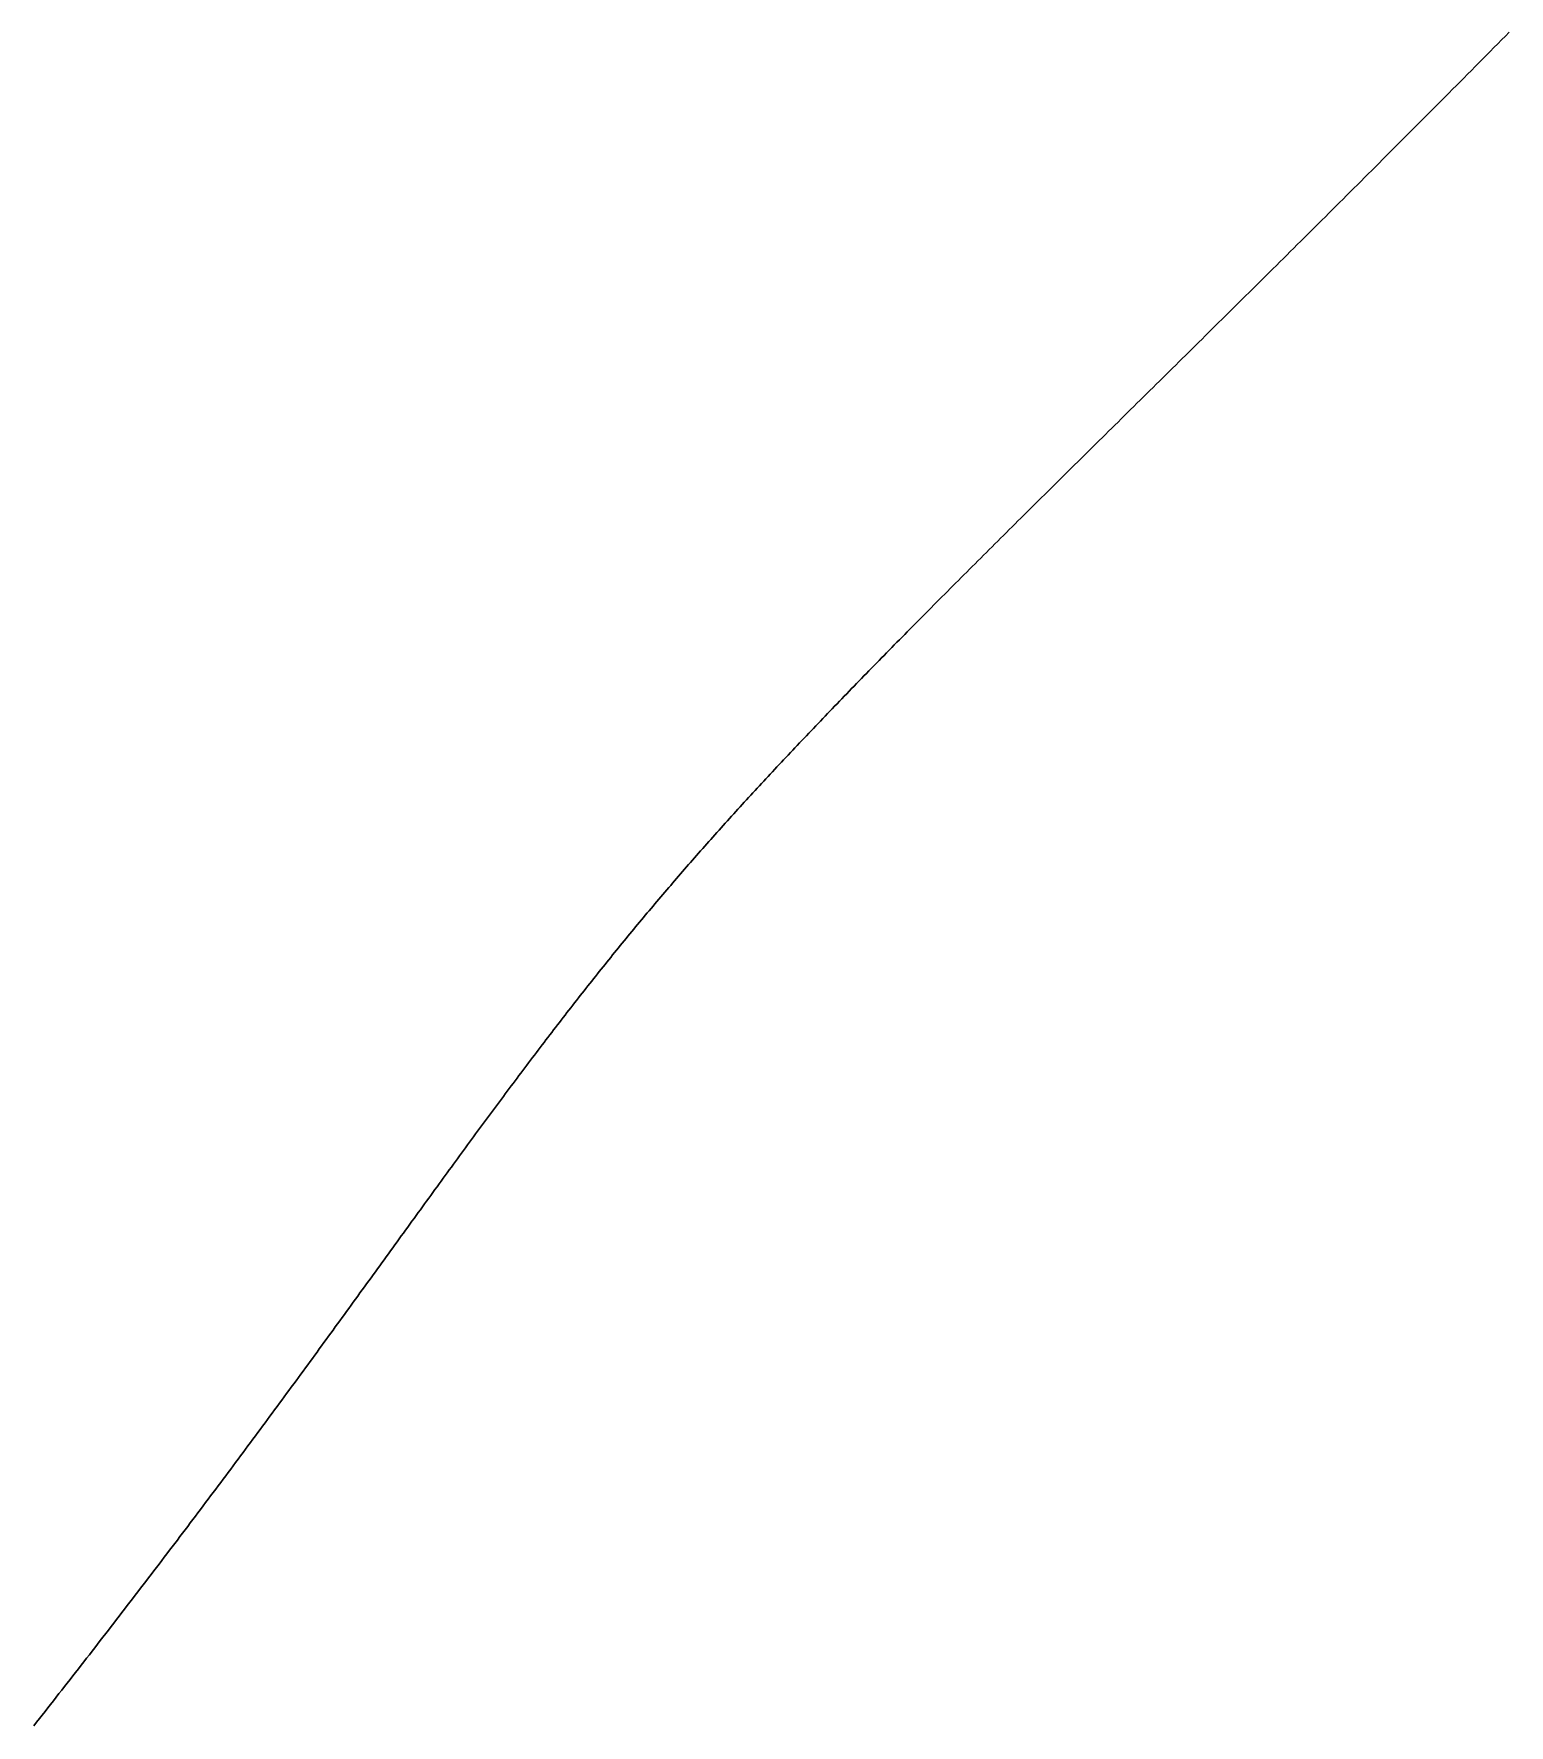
# Model space of a CAD drawing. Header units: inches. Extents: x 130170 to 284068, y 377793 to 804530.
# Drawn here: x 257311.4 to 257364.6, y 735671.7 to 735732.6 of the extents above; entities that cross this region are included whole.
import ezdxf

# ---------------------------------------------------------------- set-up
doc = ezdxf.new("R2010")
doc.units = ezdxf.units.IN
doc.header["$MEASUREMENT"] = 0
doc.layers.add('muni_il', color=7, linetype='Continuous')

msp = doc.modelspace()

# ---------------------------------------------------------------- linework, layer by layer
at = {"layer": 'muni_il'}
for points in [[(257311.425, 735671.64), (257311.526, 735671.769), (257311.627, 735671.897), (257311.728, 735672.025), (257311.829, 735672.154), (257311.93, 735672.282), (257312.03, 735672.41), (257312.131, 735672.539), (257312.231, 735672.667), (257312.331, 735672.795), (257312.431, 735672.922), (257312.531, 735673.05), (257312.631, 735673.178), (257312.731, 735673.306), (257312.83, 735673.433), (257312.929, 735673.561), (257313.029, 735673.688), (257313.128, 735673.816), (257313.227, 735673.943), (257313.326, 735674.07), (257313.425, 735674.197), (257313.523, 735674.324), (257313.622, 735674.451), (257313.72, 735674.578), (257313.818, 735674.704), (257313.916, 735674.831), (257314.014, 735674.957), (257314.112, 735675.084), (257314.209, 735675.21), (257314.307, 735675.336), (257314.404, 735675.462), (257314.501, 735675.588), (257314.598, 735675.714), (257314.695, 735675.84), (257314.792, 735675.965), (257314.888, 735676.091), (257314.984, 735676.216), (257315.081, 735676.341), (257315.177, 735676.467), (257315.272, 735676.592), (257315.368, 735676.717), (257315.463, 735676.841), (257315.559, 735676.966), (257315.654, 735677.091), (257315.749, 735677.215), (257315.844, 735677.339), (257315.939, 735677.464), (257316.033, 735677.588), (257316.127, 735677.712), (257316.222, 735677.835), (257316.316, 735677.959), (257316.409, 735678.083), (257316.503, 735678.206), (257316.597, 735678.329), (257316.69, 735678.453), (257316.783, 735678.576), (257316.876, 735678.698), (257316.969, 735678.821), (257317.061, 735678.944), (257317.154, 735679.066), (257317.246, 735679.189), (257317.338, 735679.311), (257317.43, 735679.433), (257317.522, 735679.555), (257317.613, 735679.676), (257317.704, 735679.798), (257317.796, 735679.919), (257317.887, 735680.041), (257317.977, 735680.162), (257318.068, 735680.283), (257318.158, 735680.404), (257318.249, 735680.524), (257318.339, 735680.645), (257318.429, 735680.765), (257318.519, 735680.885), (257318.608, 735681.005), (257318.697, 735681.125), (257318.787, 735681.245), (257318.876, 735681.365), (257318.964, 735681.484), (257319.053, 735681.603), (257319.141, 735681.722), (257319.23, 735681.841), (257319.318, 735681.96), (257319.406, 735682.079), (257319.493, 735682.197), (257319.581, 735682.315), (257319.668, 735682.433), (257319.755, 735682.551), (257319.842, 735682.669), (257319.929, 735682.787), (257320.016, 735682.904), (257320.102, 735683.021), (257320.189, 735683.138), (257320.275, 735683.255), (257320.361, 735683.372), (257320.446, 735683.488), (257320.532, 735683.605), (257320.617, 735683.721), (257320.702, 735683.837), (257320.787, 735683.953), (257320.872, 735684.068), (257320.957, 735684.184), (257321.041, 735684.299), (257321.126, 735684.414), (257321.21, 735684.529), (257321.294, 735684.644), (257321.377, 735684.758), (257321.461, 735684.872), (257321.544, 735684.986), (257321.628, 735685.1), (257321.711, 735685.214), (257321.794, 735685.328), (257321.876, 735685.441), (257321.959, 735685.554), (257322.041, 735685.667), (257322.123, 735685.78), (257322.205, 735685.892), (257322.287, 735686.005), (257322.369, 735686.117), (257322.45, 735686.229), (257322.532, 735686.341), (257322.613, 735686.452), (257322.694, 735686.564), (257322.775, 735686.675), (257322.855, 735686.786), (257322.936, 735686.897), (257323.016, 735687.007), (257323.096, 735687.118), (257323.176, 735687.228), (257323.256, 735687.338), (257323.336, 735687.447), (257323.415, 735687.557), (257323.495, 735687.666), (257323.574, 735687.776), (257323.653, 735687.884), (257323.732, 735687.993), (257323.81, 735688.102), (257323.889, 735688.21), (257323.967, 735688.318), (257324.045, 735688.426), (257324.123, 735688.534), (257324.201, 735688.641), (257324.279, 735688.748), (257324.356, 735688.855), (257324.434, 735688.962), (257324.511, 735689.069), (257324.588, 735689.175), (257324.665, 735689.281), (257324.742, 735689.387), (257324.819, 735689.493), (257324.895, 735689.598), (257324.972, 735689.704), (257325.048, 735689.809), (257325.124, 735689.914), (257325.2, 735690.018), (257325.276, 735690.123), (257325.351, 735690.227), (257325.427, 735690.331), (257325.502, 735690.434), (257325.577, 735690.538), (257325.652, 735690.641), (257325.727, 735690.744), (257325.802, 735690.847), (257325.877, 735690.95), (257325.951, 735691.052), (257326.026, 735691.154), (257326.1, 735691.256), (257326.174, 735691.358), (257326.248, 735691.46), (257326.322, 735691.561), (257326.395, 735691.662), (257326.469, 735691.763), (257326.543, 735691.863), (257326.616, 735691.964), (257326.689, 735692.064), (257326.762, 735692.164), (257326.835, 735692.263), (257326.908, 735692.363), (257326.981, 735692.462), (257327.053, 735692.561), (257327.126, 735692.66), (257327.198, 735692.759), (257327.27, 735692.857), (257327.343, 735692.955), (257327.415, 735693.053), (257327.486, 735693.151), (257327.558, 735693.248), (257327.63, 735693.345), (257327.702, 735693.442), (257327.773, 735693.539), (257327.844, 735693.636), (257327.916, 735693.732), (257327.987, 735693.828), (257328.058, 735693.924), (257328.129, 735694.02), (257328.2, 735694.115), (257328.271, 735694.211), (257328.341, 735694.306), (257328.412, 735694.4), (257328.482, 735694.495), (257328.553, 735694.589), (257328.623, 735694.684), (257328.693, 735694.777), (257328.764, 735694.871), (257328.834, 735694.965), (257328.904, 735695.058), (257328.974, 735695.151), (257329.043, 735695.244), (257329.113, 735695.337), (257329.183, 735695.429), (257329.253, 735695.522), (257329.322, 735695.614), (257329.392, 735695.706), (257329.461, 735695.797), (257329.53, 735695.889), (257329.6, 735695.98), (257329.669, 735696.071), (257329.738, 735696.162), (257329.807, 735696.253), (257329.876, 735696.343), (257329.945, 735696.433), (257330.014, 735696.524), (257330.083, 735696.613), (257330.152, 735696.703), (257330.221, 735696.793), (257330.29, 735696.882), (257330.359, 735696.971), (257330.428, 735697.06), (257330.496, 735697.149), (257330.565, 735697.238), (257330.634, 735697.326), (257330.702, 735697.415), (257330.771, 735697.503), (257330.84, 735697.591), (257330.908, 735697.679), (257330.977, 735697.766), (257331.045, 735697.854), (257331.114, 735697.941), (257331.182, 735698.028), (257331.251, 735698.115), (257331.319, 735698.202), (257331.388, 735698.289), (257331.456, 735698.375), (257331.525, 735698.462), (257331.593, 735698.548), (257331.662, 735698.634), (257331.73, 735698.72), (257331.799, 735698.806), (257331.867, 735698.892), (257331.936, 735698.977), (257332.005, 735699.063), (257332.073, 735699.148), (257332.142, 735699.233), (257332.211, 735699.318), (257332.28, 735699.403), (257332.348, 735699.488), (257332.417, 735699.573), (257332.486, 735699.657), (257332.555, 735699.742), (257332.624, 735699.826), (257332.693, 735699.911), (257332.762, 735699.995), (257332.831, 735700.079), (257332.9, 735700.163), (257332.969, 735700.247), (257333.038, 735700.331), (257333.108, 735700.415), (257333.177, 735700.498), (257333.247, 735700.582), (257333.316, 735700.666), (257333.386, 735700.749), (257333.455, 735700.833), (257333.525, 735700.916), (257333.595, 735700.999), (257333.665, 735701.082), (257333.735, 735701.166), (257333.805, 735701.249), (257333.875, 735701.332), (257333.946, 735701.415), (257334.016, 735701.498), (257334.087, 735701.581), (257334.157, 735701.664), (257334.228, 735701.747), (257334.299, 735701.83), (257334.37, 735701.912), (257334.441, 735701.995), (257334.512, 735702.078), (257334.583, 735702.161), (257334.655, 735702.243), (257334.726, 735702.326), (257334.798, 735702.409), (257334.87, 735702.492), (257334.942, 735702.574), (257335.014, 735702.657), (257335.086, 735702.74), (257335.159, 735702.823), (257335.231, 735702.906), (257335.304, 735702.988), (257335.377, 735703.071), (257335.45, 735703.154), (257335.523, 735703.237), (257335.596, 735703.32), (257335.67, 735703.403), (257335.743, 735703.486), (257335.817, 735703.569), (257335.891, 735703.652), (257335.965, 735703.735), (257336.039, 735703.818), (257336.114, 735703.901), (257336.189, 735703.984), (257336.263, 735704.068), (257336.338, 735704.151), (257336.414, 735704.234), (257336.489, 735704.318), (257336.565, 735704.401), (257336.64, 735704.485), (257336.716, 735704.569), (257336.792, 735704.652), (257336.869, 735704.736), (257336.945, 735704.82), (257337.022, 735704.904), (257337.099, 735704.988), (257337.176, 735705.073), (257337.254, 735705.157), (257337.331, 735705.241), (257337.409, 735705.326), (257337.487, 735705.41), (257337.565, 735705.495), (257337.644, 735705.58), (257337.722, 735705.665), (257337.801, 735705.75), (257337.88, 735705.835), (257337.96, 735705.92), (257338.039, 735706.006), (257338.119, 735706.091), (257338.199, 735706.177), (257338.279, 735706.263), (257338.36, 735706.349), (257338.44, 735706.435), (257338.521, 735706.521), (257338.603, 735706.607), (257338.684, 735706.694), (257338.766, 735706.78), (257338.848, 735706.867), (257338.93, 735706.954), (257339.012, 735707.041), (257339.095, 735707.128), (257339.178, 735707.216), (257339.261, 735707.303), (257339.344, 735707.391), (257339.428, 735707.479), (257339.512, 735707.567), (257339.596, 735707.655), (257339.68, 735707.743), (257339.765, 735707.832), (257339.85, 735707.92), (257339.935, 735708.009), (257340.021, 735708.098), (257340.106, 735708.187), (257340.192, 735708.276), (257340.278, 735708.366), (257340.365, 735708.456), (257340.452, 735708.546), (257340.539, 735708.636), (257340.626, 735708.726), (257340.714, 735708.816), (257340.801, 735708.907), (257340.889, 735708.998), (257340.978, 735709.089), (257341.066, 735709.18), (257341.155, 735709.272), (257341.245, 735709.363), (257341.334, 735709.455), (257341.424, 735709.547), (257341.514, 735709.639), (257341.604, 735709.731), (257341.694, 735709.824), (257341.785, 735709.917), (257341.876, 735710.01), (257341.967, 735710.103), (257342.059, 735710.196), (257342.151, 735710.29), (257342.243, 735710.384), (257342.336, 735710.478), (257342.428, 735710.572), (257342.521, 735710.666), (257342.614, 735710.761), (257342.708, 735710.856), (257342.802, 735710.951), (257342.896, 735711.046), (257342.99, 735711.141), (257343.085, 735711.237), (257343.18, 735711.333), (257343.275, 735711.429), (257343.37, 735711.526), (257343.466, 735711.622), (257343.562, 735711.719), (257343.658, 735711.816), (257343.755, 735711.913), (257343.852, 735712.011), (257343.949, 735712.108), (257344.046, 735712.206), (257344.144, 735712.304), (257344.242, 735712.402), (257344.34, 735712.501), (257344.438, 735712.6), (257344.537, 735712.699), (257344.636, 735712.798), (257344.735, 735712.897), (257344.835, 735712.997), (257344.935, 735713.097), (257345.035, 735713.197), (257345.135, 735713.297), (257345.236, 735713.397), (257345.337, 735713.498), (257345.438, 735713.599), (257345.539, 735713.701), (257345.641, 735713.802), (257345.743, 735713.904), (257345.845, 735714.005), (257345.948, 735714.108), (257346.05, 735714.21), (257346.153, 735714.312), (257346.257, 735714.415), (257346.36, 735714.518), (257346.464, 735714.621), (257346.568, 735714.725), (257346.673, 735714.829), (257346.777, 735714.933), (257346.882, 735715.037), (257346.987, 735715.141), (257347.093, 735715.246), (257347.198, 735715.351), (257347.304, 735715.456), (257347.411, 735715.561), (257347.517, 735715.666), (257347.624, 735715.772), (257347.731, 735715.878), (257347.838, 735715.984), (257347.946, 735716.091), (257348.053, 735716.197), (257348.161, 735716.304), (257348.27, 735716.411), (257348.378, 735716.519), (257348.487, 735716.626), (257348.596, 735716.734), (257348.705, 735716.842), (257348.815, 735716.951), (257348.924, 735717.059), (257349.034, 735717.168), (257349.145, 735717.277), (257349.255, 735717.386), (257349.366, 735717.495), (257349.477, 735717.605), (257349.588, 735717.715), (257349.7, 735717.825), (257349.811, 735717.935), (257349.923, 735718.046), (257350.036, 735718.157), (257350.148, 735718.268), (257350.261, 735718.379), (257350.374, 735718.491), (257350.487, 735718.602), (257350.6, 735718.715), (257350.714, 735718.827), (257350.828, 735718.939), (257350.942, 735719.052), (257351.057, 735719.165), (257351.171, 735719.278), (257351.286, 735719.391), (257351.401, 735719.505), (257351.517, 735719.619), (257351.632, 735719.733), (257351.748, 735719.847), (257351.864, 735719.962), (257351.98, 735720.077), (257352.097, 735720.192), (257352.214, 735720.307), (257352.331, 735720.423), (257352.448, 735720.538), (257352.566, 735720.654), (257352.683, 735720.771), (257352.801, 735720.887), (257352.919, 735721.004), (257353.038, 735721.121), (257353.156, 735721.238), (257353.275, 735721.355), (257353.394, 735721.473), (257353.514, 735721.591), (257353.633, 735721.709), (257353.753, 735721.828), (257353.873, 735721.946), (257353.993, 735722.065), (257354.113, 735722.184), (257354.234, 735722.304), (257354.355, 735722.423), (257354.476, 735722.543), (257354.597, 735722.663), (257354.719, 735722.783), (257354.841, 735722.904), (257354.963, 735723.025), (257355.085, 735723.146), (257355.208, 735723.267), (257355.33, 735723.389), (257355.453, 735723.511), (257355.576, 735723.633), (257355.7, 735723.755), (257355.823, 735723.877), (257355.947, 735724), (257356.071, 735724.123), (257356.195, 735724.246), (257356.32, 735724.37), (257356.444, 735724.494), (257356.569, 735724.618), (257356.694, 735724.742), (257356.82, 735724.866), (257356.945, 735724.991), (257357.071, 735725.116), (257357.197, 735725.241), (257357.323, 735725.367), (257357.449, 735725.492), (257357.576, 735725.618), (257357.703, 735725.745), (257357.83, 735725.871), (257357.957, 735725.998), (257358.085, 735726.125), (257358.212, 735726.252), (257358.34, 735726.38), (257358.469, 735726.507), (257358.597, 735726.635), (257358.725, 735726.763), (257358.854, 735726.892), (257358.983, 735727.021), (257359.112, 735727.149), (257359.242, 735727.279), (257359.371, 735727.408), (257359.501, 735727.538), (257359.631, 735727.668), (257359.761, 735727.798), (257359.892, 735727.928), (257360.022, 735728.059), (257360.153, 735728.19), (257360.284, 735728.321), (257360.416, 735728.452), (257360.547, 735728.584), (257360.679, 735728.716), (257360.811, 735728.848), (257360.943, 735728.98), (257361.075, 735729.113), (257361.208, 735729.246), (257361.34, 735729.379), (257361.473, 735729.512), (257361.606, 735729.646), (257361.739, 735729.78), (257361.873, 735729.914), (257362.007, 735730.048), (257362.14, 735730.182), (257362.274, 735730.317), (257362.409, 735730.452), (257362.543, 735730.587), (257362.678, 735730.722), (257362.812, 735730.858), (257362.947, 735730.994), (257363.082, 735731.13), (257363.218, 735731.266), (257363.353, 735731.403), (257363.489, 735731.539), (257363.625, 735731.676), (257363.761, 735731.813), (257363.897, 735731.951), (257364.033, 735732.088), (257364.17, 735732.226), (257364.307, 735732.364), (257364.443, 735732.502), (257364.58, 735732.641)], [(257364.58, 735732.641), (257364.443, 735732.502), (257364.307, 735732.364), (257364.17, 735732.226), (257364.033, 735732.088), (257363.897, 735731.951), (257363.761, 735731.813), (257363.625, 735731.676), (257363.489, 735731.539), (257363.353, 735731.403), (257363.218, 735731.266), (257363.082, 735731.13), (257362.947, 735730.994), (257362.812, 735730.858), (257362.678, 735730.722), (257362.543, 735730.587), (257362.409, 735730.452), (257362.274, 735730.317), (257362.14, 735730.182), (257362.007, 735730.048), (257361.873, 735729.914), (257361.739, 735729.78), (257361.606, 735729.646), (257361.473, 735729.512), (257361.34, 735729.379), (257361.208, 735729.246), (257361.075, 735729.113), (257360.943, 735728.98), (257360.811, 735728.848), (257360.679, 735728.716), (257360.547, 735728.584), (257360.416, 735728.452), (257360.284, 735728.321), (257360.153, 735728.19), (257360.022, 735728.059), (257359.892, 735727.928), (257359.761, 735727.798), (257359.631, 735727.668), (257359.501, 735727.538), (257359.371, 735727.408), (257359.242, 735727.279), (257359.112, 735727.149), (257358.983, 735727.021), (257358.854, 735726.892), (257358.725, 735726.763), (257358.597, 735726.635), (257358.469, 735726.507), (257358.34, 735726.38), (257358.212, 735726.252), (257358.085, 735726.125), (257357.957, 735725.998), (257357.83, 735725.871), (257357.703, 735725.745), (257357.576, 735725.618), (257357.449, 735725.492), (257357.323, 735725.367), (257357.197, 735725.241), (257357.071, 735725.116), (257356.945, 735724.991), (257356.82, 735724.866), (257356.694, 735724.742), (257356.569, 735724.618), (257356.444, 735724.494), (257356.32, 735724.37), (257356.195, 735724.246), (257356.071, 735724.123), (257355.947, 735724), (257355.823, 735723.877), (257355.7, 735723.755), (257355.576, 735723.633), (257355.453, 735723.511), (257355.33, 735723.389), (257355.208, 735723.267), (257355.085, 735723.146), (257354.963, 735723.025), (257354.841, 735722.904), (257354.719, 735722.783), (257354.597, 735722.663), (257354.476, 735722.543), (257354.355, 735722.423), (257354.234, 735722.304), (257354.113, 735722.184), (257353.993, 735722.065), (257353.873, 735721.946), (257353.753, 735721.828), (257353.633, 735721.709), (257353.514, 735721.591), (257353.394, 735721.473), (257353.275, 735721.355), (257353.156, 735721.238), (257353.038, 735721.121), (257352.919, 735721.004), (257352.801, 735720.887), (257352.683, 735720.771), (257352.566, 735720.654), (257352.448, 735720.538), (257352.331, 735720.423), (257352.214, 735720.307), (257352.097, 735720.192), (257351.98, 735720.077), (257351.864, 735719.962), (257351.748, 735719.847), (257351.632, 735719.733), (257351.517, 735719.619), (257351.401, 735719.505), (257351.286, 735719.391), (257351.171, 735719.278), (257351.057, 735719.165), (257350.942, 735719.052), (257350.828, 735718.939), (257350.714, 735718.827), (257350.6, 735718.715), (257350.487, 735718.602), (257350.374, 735718.491), (257350.261, 735718.379), (257350.148, 735718.268), (257350.036, 735718.157), (257349.923, 735718.046), (257349.811, 735717.935), (257349.7, 735717.825), (257349.588, 735717.715), (257349.477, 735717.605), (257349.366, 735717.495), (257349.255, 735717.386), (257349.145, 735717.277), (257349.034, 735717.168), (257348.924, 735717.059), (257348.815, 735716.951), (257348.705, 735716.842), (257348.596, 735716.734), (257348.487, 735716.626), (257348.378, 735716.519), (257348.27, 735716.411), (257348.161, 735716.304), (257348.053, 735716.197), (257347.946, 735716.091), (257347.838, 735715.984), (257347.731, 735715.878), (257347.624, 735715.772), (257347.517, 735715.666), (257347.411, 735715.561), (257347.304, 735715.456), (257347.198, 735715.351), (257347.093, 735715.246), (257346.987, 735715.141), (257346.882, 735715.037), (257346.777, 735714.933), (257346.673, 735714.829), (257346.568, 735714.725), (257346.464, 735714.621), (257346.36, 735714.518), (257346.257, 735714.415), (257346.153, 735714.312), (257346.05, 735714.21), (257345.948, 735714.108), (257345.845, 735714.005), (257345.743, 735713.904), (257345.641, 735713.802), (257345.539, 735713.701), (257345.438, 735713.599), (257345.337, 735713.498), (257345.236, 735713.397), (257345.135, 735713.297), (257345.035, 735713.197), (257344.935, 735713.097), (257344.835, 735712.997), (257344.735, 735712.897), (257344.636, 735712.798), (257344.537, 735712.699), (257344.438, 735712.6), (257344.34, 735712.501), (257344.242, 735712.402), (257344.144, 735712.304), (257344.046, 735712.206), (257343.949, 735712.108), (257343.852, 735712.011), (257343.755, 735711.913), (257343.658, 735711.816), (257343.562, 735711.719), (257343.466, 735711.622), (257343.37, 735711.526), (257343.275, 735711.429), (257343.18, 735711.333), (257343.085, 735711.237), (257342.99, 735711.141), (257342.896, 735711.046), (257342.802, 735710.951), (257342.708, 735710.856), (257342.614, 735710.761), (257342.521, 735710.666), (257342.428, 735710.572), (257342.336, 735710.478), (257342.243, 735710.384), (257342.151, 735710.29), (257342.059, 735710.196), (257341.967, 735710.103), (257341.876, 735710.01), (257341.785, 735709.917), (257341.694, 735709.824), (257341.604, 735709.731), (257341.514, 735709.639), (257341.424, 735709.547), (257341.334, 735709.455), (257341.245, 735709.363), (257341.155, 735709.272), (257341.066, 735709.18), (257340.978, 735709.089), (257340.889, 735708.998), (257340.801, 735708.907), (257340.714, 735708.816), (257340.626, 735708.726), (257340.539, 735708.636), (257340.452, 735708.546), (257340.365, 735708.456), (257340.278, 735708.366), (257340.192, 735708.276), (257340.106, 735708.187), (257340.021, 735708.098), (257339.935, 735708.009), (257339.85, 735707.92), (257339.765, 735707.832), (257339.68, 735707.743), (257339.596, 735707.655), (257339.512, 735707.567), (257339.428, 735707.479), (257339.344, 735707.391), (257339.261, 735707.303), (257339.178, 735707.216), (257339.095, 735707.128), (257339.012, 735707.041), (257338.93, 735706.954), (257338.848, 735706.867), (257338.766, 735706.78), (257338.684, 735706.694), (257338.603, 735706.607), (257338.521, 735706.521), (257338.44, 735706.435), (257338.36, 735706.349), (257338.279, 735706.263), (257338.199, 735706.177), (257338.119, 735706.091), (257338.039, 735706.006), (257337.96, 735705.92), (257337.88, 735705.835), (257337.801, 735705.75), (257337.722, 735705.665), (257337.644, 735705.58), (257337.565, 735705.495), (257337.487, 735705.41), (257337.409, 735705.326), (257337.331, 735705.241), (257337.254, 735705.157), (257337.176, 735705.073), (257337.099, 735704.988), (257337.022, 735704.904), (257336.945, 735704.82), (257336.869, 735704.736), (257336.792, 735704.652), (257336.716, 735704.569), (257336.64, 735704.485), (257336.565, 735704.401), (257336.489, 735704.318), (257336.414, 735704.234), (257336.338, 735704.151), (257336.263, 735704.068), (257336.189, 735703.984), (257336.114, 735703.901), (257336.039, 735703.818), (257335.965, 735703.735), (257335.891, 735703.652), (257335.817, 735703.569), (257335.743, 735703.486), (257335.67, 735703.403), (257335.596, 735703.32), (257335.523, 735703.237), (257335.45, 735703.154), (257335.377, 735703.071), (257335.304, 735702.988), (257335.231, 735702.906), (257335.159, 735702.823), (257335.086, 735702.74), (257335.014, 735702.657), (257334.942, 735702.574), (257334.87, 735702.492), (257334.798, 735702.409), (257334.726, 735702.326), (257334.655, 735702.243), (257334.583, 735702.161), (257334.512, 735702.078), (257334.441, 735701.995), (257334.37, 735701.912), (257334.299, 735701.83), (257334.228, 735701.747), (257334.157, 735701.664), (257334.087, 735701.581), (257334.016, 735701.498), (257333.946, 735701.415), (257333.875, 735701.332), (257333.805, 735701.249), (257333.735, 735701.166), (257333.665, 735701.082), (257333.595, 735700.999), (257333.525, 735700.916), (257333.455, 735700.833), (257333.386, 735700.749), (257333.316, 735700.666), (257333.247, 735700.582), (257333.177, 735700.498), (257333.108, 735700.415), (257333.038, 735700.331), (257332.969, 735700.247), (257332.9, 735700.163), (257332.831, 735700.079), (257332.762, 735699.995), (257332.693, 735699.911), (257332.624, 735699.826), (257332.555, 735699.742), (257332.486, 735699.657), (257332.417, 735699.573), (257332.348, 735699.488), (257332.28, 735699.403), (257332.211, 735699.318), (257332.142, 735699.233), (257332.073, 735699.148), (257332.005, 735699.063), (257331.936, 735698.977), (257331.867, 735698.892), (257331.799, 735698.806), (257331.73, 735698.72), (257331.662, 735698.634), (257331.593, 735698.548), (257331.525, 735698.462), (257331.456, 735698.375), (257331.388, 735698.289), (257331.319, 735698.202), (257331.251, 735698.115), (257331.182, 735698.028), (257331.114, 735697.941), (257331.045, 735697.854), (257330.977, 735697.766), (257330.908, 735697.679), (257330.84, 735697.591), (257330.771, 735697.503), (257330.702, 735697.415), (257330.634, 735697.326), (257330.565, 735697.238), (257330.496, 735697.149), (257330.428, 735697.06), (257330.359, 735696.971), (257330.29, 735696.882), (257330.221, 735696.793), (257330.152, 735696.703), (257330.083, 735696.613), (257330.014, 735696.524), (257329.945, 735696.433), (257329.876, 735696.343), (257329.807, 735696.253), (257329.738, 735696.162), (257329.669, 735696.071), (257329.6, 735695.98), (257329.53, 735695.889), (257329.461, 735695.797), (257329.392, 735695.706), (257329.322, 735695.614), (257329.253, 735695.522), (257329.183, 735695.429), (257329.113, 735695.337), (257329.043, 735695.244), (257328.974, 735695.151), (257328.904, 735695.058), (257328.834, 735694.965), (257328.764, 735694.871), (257328.693, 735694.777), (257328.623, 735694.684), (257328.553, 735694.589), (257328.482, 735694.495), (257328.412, 735694.4), (257328.341, 735694.306), (257328.271, 735694.211), (257328.2, 735694.115), (257328.129, 735694.02), (257328.058, 735693.924), (257327.987, 735693.828), (257327.916, 735693.732), (257327.844, 735693.636), (257327.773, 735693.539), (257327.702, 735693.442), (257327.63, 735693.345), (257327.558, 735693.248), (257327.486, 735693.151), (257327.415, 735693.053), (257327.343, 735692.955), (257327.27, 735692.857), (257327.198, 735692.759), (257327.126, 735692.66), (257327.053, 735692.561), (257326.981, 735692.462), (257326.908, 735692.363), (257326.835, 735692.263), (257326.762, 735692.164), (257326.689, 735692.064), (257326.616, 735691.964), (257326.543, 735691.863), (257326.469, 735691.763), (257326.395, 735691.662), (257326.322, 735691.561), (257326.248, 735691.46), (257326.174, 735691.358), (257326.1, 735691.256), (257326.026, 735691.154), (257325.951, 735691.052), (257325.877, 735690.95), (257325.802, 735690.847), (257325.727, 735690.744), (257325.652, 735690.641), (257325.577, 735690.538), (257325.502, 735690.434), (257325.427, 735690.331), (257325.351, 735690.227), (257325.276, 735690.123), (257325.2, 735690.018), (257325.124, 735689.914), (257325.048, 735689.809), (257324.972, 735689.704), (257324.895, 735689.598), (257324.819, 735689.493), (257324.742, 735689.387), (257324.665, 735689.281), (257324.588, 735689.175), (257324.511, 735689.069), (257324.434, 735688.962), (257324.356, 735688.855), (257324.279, 735688.748), (257324.201, 735688.641), (257324.123, 735688.534), (257324.045, 735688.426), (257323.967, 735688.318), (257323.889, 735688.21), (257323.81, 735688.102), (257323.732, 735687.993), (257323.653, 735687.884), (257323.574, 735687.776), (257323.495, 735687.666), (257323.415, 735687.557), (257323.336, 735687.447), (257323.256, 735687.338), (257323.176, 735687.228), (257323.096, 735687.118), (257323.016, 735687.007), (257322.936, 735686.897), (257322.855, 735686.786), (257322.775, 735686.675), (257322.694, 735686.564), (257322.613, 735686.452), (257322.532, 735686.341), (257322.45, 735686.229), (257322.369, 735686.117), (257322.287, 735686.005), (257322.205, 735685.892), (257322.123, 735685.78), (257322.041, 735685.667), (257321.959, 735685.554), (257321.876, 735685.441), (257321.794, 735685.328), (257321.711, 735685.214), (257321.628, 735685.1), (257321.544, 735684.986), (257321.461, 735684.872), (257321.377, 735684.758), (257321.294, 735684.644), (257321.21, 735684.529), (257321.126, 735684.414), (257321.041, 735684.299), (257320.957, 735684.184), (257320.872, 735684.068), (257320.787, 735683.953), (257320.702, 735683.837), (257320.617, 735683.721), (257320.532, 735683.605), (257320.446, 735683.488), (257320.361, 735683.372), (257320.275, 735683.255), (257320.189, 735683.138), (257320.102, 735683.021), (257320.016, 735682.904), (257319.929, 735682.787), (257319.842, 735682.669), (257319.755, 735682.551), (257319.668, 735682.433), (257319.581, 735682.315), (257319.493, 735682.197), (257319.406, 735682.079), (257319.318, 735681.96), (257319.23, 735681.841), (257319.141, 735681.722), (257319.053, 735681.603), (257318.964, 735681.484), (257318.876, 735681.365), (257318.787, 735681.245), (257318.697, 735681.125), (257318.608, 735681.005), (257318.519, 735680.885), (257318.429, 735680.765), (257318.339, 735680.645), (257318.249, 735680.524), (257318.158, 735680.404), (257318.068, 735680.283), (257317.977, 735680.162), (257317.887, 735680.041), (257317.796, 735679.919), (257317.704, 735679.798), (257317.613, 735679.676), (257317.522, 735679.555), (257317.43, 735679.433), (257317.338, 735679.311), (257317.246, 735679.189), (257317.154, 735679.066), (257317.061, 735678.944), (257316.969, 735678.821), (257316.876, 735678.698), (257316.783, 735678.576), (257316.69, 735678.453), (257316.597, 735678.329), (257316.503, 735678.206), (257316.409, 735678.083), (257316.316, 735677.959), (257316.222, 735677.835), (257316.127, 735677.712), (257316.033, 735677.588), (257315.939, 735677.464), (257315.844, 735677.339), (257315.749, 735677.215), (257315.654, 735677.091), (257315.559, 735676.966), (257315.463, 735676.841), (257315.368, 735676.717), (257315.272, 735676.592), (257315.177, 735676.467), (257315.081, 735676.341), (257314.984, 735676.216), (257314.888, 735676.091), (257314.792, 735675.965), (257314.695, 735675.84), (257314.598, 735675.714), (257314.501, 735675.588), (257314.404, 735675.462), (257314.307, 735675.336), (257314.209, 735675.21), (257314.112, 735675.084), (257314.014, 735674.957), (257313.916, 735674.831), (257313.818, 735674.704), (257313.72, 735674.578), (257313.622, 735674.451), (257313.523, 735674.324), (257313.425, 735674.197), (257313.326, 735674.07), (257313.227, 735673.943), (257313.128, 735673.816), (257313.029, 735673.688), (257312.929, 735673.561), (257312.83, 735673.433), (257312.731, 735673.306), (257312.631, 735673.178), (257312.531, 735673.05), (257312.431, 735672.922), (257312.331, 735672.795), (257312.231, 735672.667), (257312.131, 735672.539), (257312.03, 735672.41), (257311.93, 735672.282), (257311.829, 735672.154), (257311.728, 735672.025), (257311.627, 735671.897), (257311.526, 735671.769), (257311.425, 735671.64)]]:
    msp.add_lwpolyline(points, dxfattribs=at)

doc.saveas('drawing.dxf')
